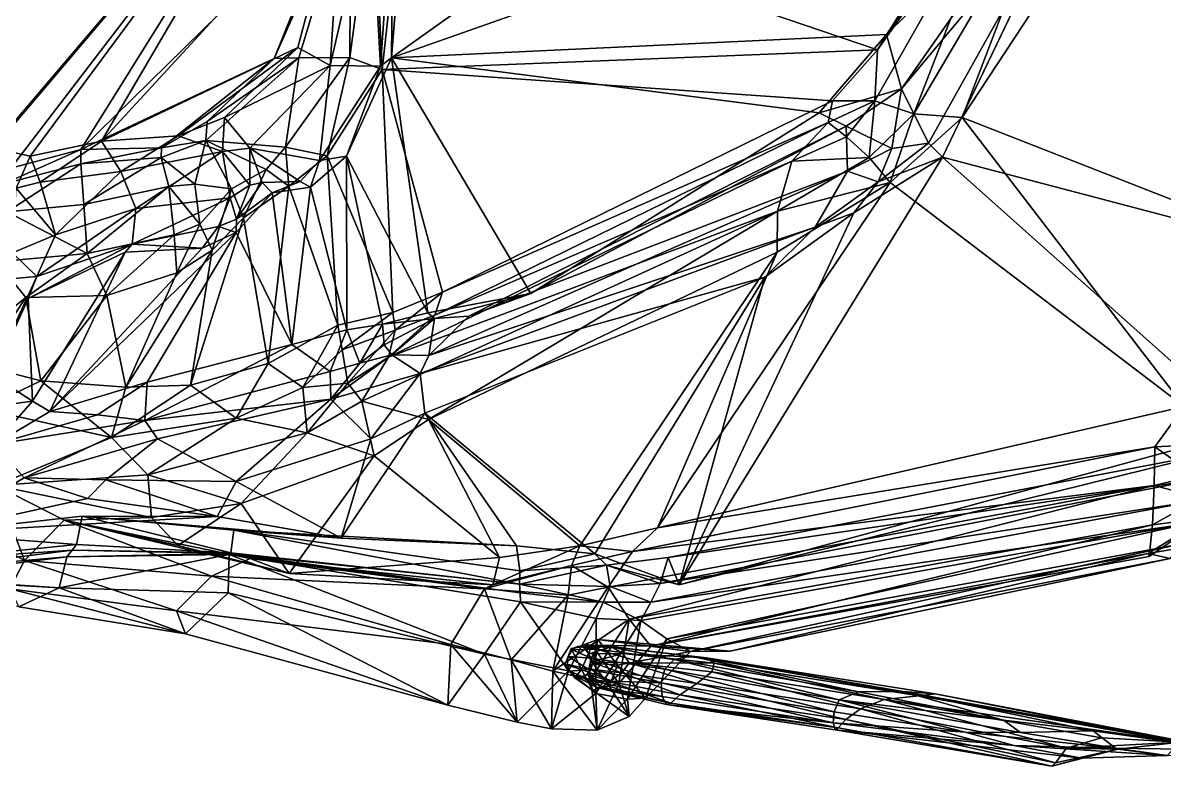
# Model space of a CAD drawing. Extents: x -76 to 76, y -20 to 79.
# Drawn here: x 6.33 to 36.99, y -11.93 to 8.02 of the extents above; entities that cross this region are included whole.
import ezdxf

# ---------------------------------------------------------------- set-up
doc = ezdxf.new("R2010")
doc.units = 0

msp = doc.modelspace()

# ---------------------------------------------------------------- linework, layer by layer
for points in [[(35.295, 20.646, 28.172), (33.33, 13.098, 28.193), (16.234, 7.076, 19.206)], [(35.295, 20.646, 28.172), (16.234, 7.076, 19.206), (16.631, 12.009, 17.769)], [(37.602, 19.936, 29.044), (52.988, 6.189, 26.577), (34.431, 11.476, 28.978)], [(38.761, 19.634, 30.018), (35.757, 11.846, 29.732), (52.216, 6.082, 27.751)], [(5.502, 4.663, 15.943), (14.598, 15.34, 15.055), (6.525, 4.439, 16.5)], [(14.516, 15.226, 15.678), (14.598, 15.34, 15.055), (5.502, 4.663, 15.943)], [(14.598, 15.34, 15.055), (8.444, 4.841, 17.86), (6.525, 4.439, 16.5)], [(14.598, 15.34, 15.055), (14.909, 11.868, 17.278), (8.444, 4.841, 17.86)], [(14.516, 15.226, 15.678), (5.233, 4.284, 16.491), (6.005, 4.115, 17.484)], [(5.233, 4.284, 16.491), (14.516, 15.226, 15.678), (5.502, 4.663, 15.943)], [(7.887, 4.613, 18.477), (14.516, 15.226, 15.678), (6.005, 4.115, 17.484)], [(14.516, 15.226, 15.678), (7.887, 4.613, 18.477), (14.848, 11.447, 17.718)], [(33.33, 13.098, 28.193), (29.531, 7.705, 26.909), (16.234, 7.076, 19.206)], [(29.291, 7.288, 27.838), (32.778, 12.931, 28.678), (16.524, 11.629, 18.231)], [(32.939, 12.452, 29.707), (32.778, 12.931, 28.678), (29.291, 7.288, 27.838)], [(33.33, 13.098, 28.193), (34.144, 12.246, 27.61), (29.531, 7.705, 26.909)], [(29.216, 5.924, 28.794), (30.267, 5.576, 29.623), (32.939, 12.452, 29.707)], [(29.216, 5.924, 28.794), (32.939, 12.452, 29.707), (29.291, 7.288, 27.838)], [(30.267, 5.576, 29.623), (34.079, 12.049, 30.251), (32.939, 12.452, 29.707)], [(16.276, 11.694, 17.012), (16.631, 12.009, 17.769), (16.234, 7.076, 19.206)], [(34.144, 12.246, 27.61), (29.935, 6.245, 25.956), (29.531, 7.705, 26.909)], [(29.935, 6.245, 25.956), (34.144, 12.246, 27.61), (34.612, 11.842, 27.938)], [(34.079, 12.049, 30.251), (30.267, 5.576, 29.623), (31.566, 5.479, 28.869)], [(35.757, 11.846, 29.732), (34.079, 12.049, 30.251), (31.566, 5.479, 28.869)], [(14.909, 11.868, 17.278), (13.721, 7.356, 18.868), (8.444, 4.841, 17.86)], [(13.744, 7.078, 19.975), (15.145, 11.7, 18.492), (13.084, 7.063, 19.277)], [(15.145, 11.7, 18.492), (14.848, 11.447, 17.718), (13.084, 7.063, 19.277)], [(14.585, 6.868, 18.357), (13.721, 7.356, 18.868), (14.909, 11.868, 17.278)], [(13.744, 7.078, 19.975), (15.112, 7.083, 20.402), (15.145, 11.7, 18.492)], [(15.682, 11.594, 16.874), (14.585, 6.868, 18.357), (14.909, 11.868, 17.278)], [(15.112, 7.083, 20.402), (15.739, 11.799, 18.629), (15.145, 11.7, 18.492)], [(15.739, 11.799, 18.629), (15.112, 7.083, 20.402), (15.982, 6.76, 19.783)], [(16.276, 11.694, 17.012), (15.94, 6.857, 18.771), (15.682, 11.594, 16.874)], [(16.524, 11.629, 18.231), (15.739, 11.799, 18.629), (15.982, 6.76, 19.783)], [(15.94, 6.857, 18.771), (16.276, 11.694, 17.012), (16.234, 7.076, 19.206)], [(30.659, 4.791, 27.041), (29.935, 6.245, 25.956), (34.612, 11.842, 27.938)], [(30.659, 4.791, 27.041), (34.612, 11.842, 27.938), (31.035, 4.407, 27.814)], [(34.612, 11.842, 27.938), (34.431, 11.476, 28.978), (31.035, 4.407, 27.814)], [(35.757, 11.846, 29.732), (31.566, 5.479, 28.869), (43.632, 0.754, 26.977)], [(52.216, 6.082, 27.751), (35.757, 11.846, 29.732), (43.632, 0.754, 26.977)], [(7.887, 4.613, 18.477), (13.084, 7.063, 19.277), (14.848, 11.447, 17.718)], [(15.94, 6.857, 18.771), (14.585, 6.868, 18.357), (15.682, 11.594, 16.874)], [(15.982, 6.76, 19.783), (29.291, 7.288, 27.838), (16.524, 11.629, 18.231)], [(34.431, 11.476, 28.978), (45.055, 0.722, 26.36), (31.035, 4.407, 27.814)], [(52.988, 6.189, 26.577), (45.055, 0.722, 26.36), (34.431, 11.476, 28.978)], [(29.531, 7.705, 26.909), (27.725, 5.603, 26.122), (16.234, 7.076, 19.206)], [(29.531, 7.705, 26.909), (29.935, 6.245, 25.956), (27.725, 5.603, 26.122)], [(13.084, 7.063, 19.277), (7.887, 4.613, 18.477), (10.057, 4.659, 19.463)], [(8.444, 4.841, 17.86), (13.721, 7.356, 18.868), (10.5, 4.981, 18.952)], [(11.282, 5.373, 19.76), (13.084, 7.063, 19.277), (10.057, 4.659, 19.463)], [(13.721, 7.356, 18.868), (11.752, 5.48, 19.142), (10.5, 4.981, 18.952)], [(11.248, 4.862, 20.478), (13.388, 4.679, 21.125), (13.744, 7.078, 19.975)], [(11.248, 4.862, 20.478), (13.744, 7.078, 19.975), (11.282, 5.373, 19.76)], [(13.744, 7.078, 19.975), (13.084, 7.063, 19.277), (11.282, 5.373, 19.76)], [(13.721, 7.356, 18.868), (14.585, 6.868, 18.357), (11.752, 5.48, 19.142)], [(15.112, 7.083, 20.402), (13.388, 4.679, 21.125), (14.507, 4.451, 20.631)], [(13.388, 4.679, 21.125), (15.112, 7.083, 20.402), (13.744, 7.078, 19.975)], [(15.982, 6.76, 19.783), (15.112, 7.083, 20.402), (14.507, 4.451, 20.631)], [(15.023, 4.442, 19.953), (16.234, 7.076, 19.206), (17.208, 0.23, 21.027)], [(15.94, 6.857, 18.771), (16.234, 7.076, 19.206), (15.023, 4.442, 19.953)], [(29.291, 7.288, 27.838), (15.982, 6.76, 19.783), (28.082, 5.927, 27.346)], [(27.725, 5.603, 26.122), (19.981, 0.754, 22.295), (16.234, 7.076, 19.206)], [(19.981, 0.754, 22.295), (17.208, 0.23, 21.027), (16.234, 7.076, 19.206)], [(29.216, 5.924, 28.794), (29.291, 7.288, 27.838), (28.082, 5.927, 27.346)], [(14.585, 6.868, 18.357), (12.434, 4.65, 18.656), (11.752, 5.48, 19.142)], [(14.299, 4.322, 19.353), (12.434, 4.65, 18.656), (14.585, 6.868, 18.357)], [(15.94, 6.857, 18.771), (14.299, 4.322, 19.353), (14.585, 6.868, 18.357)], [(14.299, 4.322, 19.353), (15.94, 6.857, 18.771), (15.023, 4.442, 19.953)], [(15.982, 6.76, 19.783), (14.507, 4.451, 20.631), (16.268, 0.243, 22.213)], [(15.982, 6.76, 19.783), (16.268, 0.243, 22.213), (17.607, 0.792, 22.889)], [(15.982, 6.76, 19.783), (17.607, 0.792, 22.889), (28.082, 5.927, 27.346)], [(29.935, 6.245, 25.956), (28.447, 5.246, 25.333), (27.725, 5.603, 26.122)], [(28.447, 5.246, 25.333), (29.935, 6.245, 25.956), (29.674, 4.648, 25.898)], [(29.935, 6.245, 25.956), (30.659, 4.791, 27.041), (29.674, 4.648, 25.898)], [(27.963, 5.341, 28.163), (28.082, 5.927, 27.346), (17.607, 0.792, 22.889)], [(27.963, 5.341, 28.163), (29.216, 5.924, 28.794), (28.082, 5.927, 27.346)], [(29.216, 5.924, 28.794), (27.963, 5.341, 28.163), (28.458, 4.959, 28.553)], [(28.458, 4.959, 28.553), (29.067, 4.401, 29.08), (29.216, 5.924, 28.794)], [(29.067, 4.401, 29.08), (30.267, 5.576, 29.623), (29.216, 5.924, 28.794)], [(27.725, 5.603, 26.122), (28.447, 5.246, 25.333), (19.981, 0.754, 22.295)], [(30.267, 5.576, 29.623), (29.067, 4.401, 29.08), (29.633, 3.735, 28.533)], [(31.566, 5.479, 28.869), (30.267, 5.576, 29.623), (29.633, 3.735, 28.533)], [(11.248, 4.862, 20.478), (11.282, 5.373, 19.76), (10.057, 4.659, 19.463)], [(11.699, 4.56, 18.522), (10.5, 4.981, 18.952), (11.752, 5.48, 19.142)], [(12.434, 4.65, 18.656), (11.699, 4.56, 18.522), (11.752, 5.48, 19.142)], [(27.963, 5.341, 28.163), (17.399, 0.175, 23.308), (26.993, 4.307, 28.411)], [(17.399, 0.175, 23.308), (27.963, 5.341, 28.163), (17.607, 0.792, 22.889)], [(28.447, 5.246, 25.333), (18.309, 0.141, 20.636), (19.981, 0.754, 22.295)], [(18.309, 0.141, 20.636), (28.447, 5.246, 25.333), (28.48, 4.032, 25.315)], [(27.963, 5.341, 28.163), (26.993, 4.307, 28.411), (28.458, 4.959, 28.553)], [(28.48, 4.032, 25.315), (28.447, 5.246, 25.333), (29.674, 4.648, 25.898)], [(31.566, 5.479, 28.869), (29.633, 3.735, 28.533), (37.529, -2.277, 26.516)], [(43.632, 0.754, 26.977), (31.566, 5.479, 28.869), (37.529, -2.277, 26.516)], [(8.964, 4.027, 17.431), (8.444, 4.841, 17.86), (10.5, 4.981, 18.952)], [(11.699, 4.56, 18.522), (8.964, 4.027, 17.431), (10.5, 4.981, 18.952)], [(28.458, 4.959, 28.553), (26.993, 4.307, 28.411), (29.067, 4.401, 29.08)], [(6.153, 3.581, 15.553), (5.502, 4.663, 15.943), (6.525, 4.439, 16.5)], [(5.818, 3.697, 18.095), (7.893, 4.228, 19.237), (7.887, 4.613, 18.477)], [(6.005, 4.115, 17.484), (5.818, 3.697, 18.095), (7.887, 4.613, 18.477)], [(6.798, 3.737, 16.006), (6.525, 4.439, 16.5), (8.444, 4.841, 17.86)], [(8.964, 4.027, 17.431), (6.798, 3.737, 16.006), (8.444, 4.841, 17.86)], [(7.887, 4.613, 18.477), (7.893, 4.228, 19.237), (10.057, 4.659, 19.463)], [(7.893, 4.228, 19.237), (10.048, 4.403, 20.265), (10.057, 4.659, 19.463)], [(10.949, 3.685, 20.831), (11.248, 4.862, 20.478), (10.048, 4.403, 20.265)], [(10.048, 4.403, 20.265), (11.248, 4.862, 20.478), (10.057, 4.659, 19.463)], [(11.248, 4.862, 20.478), (10.949, 3.685, 20.831), (11.94, 3.557, 20.977)], [(11.94, 3.557, 20.977), (12.866, 4.081, 21.104), (11.248, 4.862, 20.478)], [(12.866, 4.081, 21.104), (13.388, 4.679, 21.125), (11.248, 4.862, 20.478)], [(11.699, 4.56, 18.522), (12.434, 4.65, 18.656), (12.428, 3.661, 18.589)], [(12.434, 4.65, 18.656), (12.765, 3.729, 19.196), (12.428, 3.661, 18.589)], [(12.434, 4.65, 18.656), (14.299, 4.322, 19.353), (13.78, 3.754, 19.31)], [(12.765, 3.729, 19.196), (12.434, 4.65, 18.656), (13.78, 3.754, 19.31)], [(13.388, 4.679, 21.125), (12.866, 4.081, 21.104), (13.475, 3.629, 20.807)], [(14.507, 4.451, 20.631), (13.388, 4.679, 21.125), (13.475, 3.629, 20.807)], [(28.48, 4.032, 25.315), (29.674, 4.648, 25.898), (29.304, 3.75, 26.406)], [(30.659, 4.791, 27.041), (29.304, 3.75, 26.406), (29.674, 4.648, 25.898)], [(29.304, 3.75, 26.406), (30.659, 4.791, 27.041), (31.035, 4.407, 27.814)], [(6.798, 3.737, 16.006), (6.153, 3.581, 15.553), (6.525, 4.439, 16.5)], [(7.893, 4.228, 19.237), (7.967, 3.14, 20.099), (10.048, 4.403, 20.265)], [(7.967, 3.14, 20.099), (10.258, 3.627, 20.72), (10.048, 4.403, 20.265)], [(8.964, 4.027, 17.431), (11.699, 4.56, 18.522), (9.364, 3.034, 17.219)], [(11.699, 4.56, 18.522), (11.898, 3.322, 18.367), (9.364, 3.034, 17.219)], [(10.258, 3.627, 20.72), (10.949, 3.685, 20.831), (10.048, 4.403, 20.265)], [(11.898, 3.322, 18.367), (11.699, 4.56, 18.522), (12.428, 3.661, 18.589)], [(13.475, 3.629, 20.807), (14.797, -0.096, 21.5), (14.507, 4.451, 20.631)], [(13.78, 3.754, 19.31), (14.299, 4.322, 19.353), (14.059, 3.608, 19.98)], [(15.031, -0.225, 20.1), (14.059, 3.608, 19.98), (15.023, 4.442, 19.953)], [(14.299, 4.322, 19.353), (15.023, 4.442, 19.953), (14.059, 3.608, 19.98)], [(14.797, -0.096, 21.5), (16.268, 0.243, 22.213), (14.507, 4.451, 20.631)], [(15.989, -0.068, 20.42), (15.023, 4.442, 19.953), (17.208, 0.23, 21.027)], [(15.989, -0.068, 20.42), (15.031, -0.225, 20.1), (15.023, 4.442, 19.953)], [(17.399, 0.175, 23.308), (16.151, -0.954, 23.56), (26.993, 4.307, 28.411)], [(26.993, 4.307, 28.411), (16.151, -0.954, 23.56), (26.607, 2.961, 27.921)], [(28.656, 2.917, 26.953), (31.035, 4.407, 27.814), (23.961, -7.07, 24.795)], [(31.035, 4.407, 27.814), (39.244, -2.911, 25.368), (23.961, -7.07, 24.795)], [(26.993, 4.307, 28.411), (26.607, 2.961, 27.921), (29.067, 4.401, 29.08)], [(29.067, 4.401, 29.08), (26.607, 2.961, 27.921), (29.633, 3.735, 28.533)], [(28.656, 2.917, 26.953), (29.304, 3.75, 26.406), (31.035, 4.407, 27.814)], [(45.055, 0.722, 26.36), (39.244, -2.911, 25.368), (31.035, 4.407, 27.814)], [(5.818, 3.697, 18.095), (5.913, 2.946, 18.912), (7.893, 4.228, 19.237)], [(5.913, 2.946, 18.912), (7.967, 3.14, 20.099), (7.893, 4.228, 19.237)], [(6.798, 3.737, 16.006), (8.964, 4.027, 17.431), (7.207, 2.325, 15.887)], [(8.964, 4.027, 17.431), (9.364, 3.034, 17.219), (7.207, 2.325, 15.887)], [(12.866, 4.081, 21.104), (11.94, 3.557, 20.977), (12.255, 2.787, 20.93)], [(13.475, 3.629, 20.807), (12.866, 4.081, 21.104), (12.255, 2.787, 20.93)], [(17.234, -0.91, 20.016), (18.309, 0.141, 20.636), (28.48, 4.032, 25.315)], [(17.234, -0.91, 20.016), (28.48, 4.032, 25.315), (27.613, 2.534, 25.555)], [(27.613, 2.534, 25.555), (28.48, 4.032, 25.315), (29.304, 3.75, 26.406)], [(6.798, 3.737, 16.006), (7.207, 2.325, 15.887), (6.153, 3.581, 15.553)], [(11.087, 2.611, 21.133), (10.949, 3.685, 20.831), (10.258, 3.627, 20.72)], [(10.949, 3.685, 20.831), (11.087, 2.611, 21.133), (11.94, 3.557, 20.977)], [(12.765, 3.729, 19.196), (12.067, 2.749, 19.381), (12.428, 3.661, 18.589)], [(12.067, 2.749, 19.381), (12.765, 3.729, 19.196), (13.033, 3.457, 19.896)], [(12.765, 3.729, 19.196), (13.78, 3.754, 19.31), (13.033, 3.457, 19.896)], [(13.78, 3.754, 19.31), (14.059, 3.608, 19.98), (13.033, 3.457, 19.896)], [(29.633, 3.735, 28.533), (26.598, 1.862, 27.358), (23.38, -5.541, 25.556)], [(37.529, -2.277, 26.516), (29.633, 3.735, 28.533), (23.38, -5.541, 25.556)], [(26.607, 2.961, 27.921), (26.598, 1.862, 27.358), (29.633, 3.735, 28.533)], [(27.613, 2.534, 25.555), (29.304, 3.75, 26.406), (28.656, 2.917, 26.953)], [(7.207, 2.325, 15.887), (6.053, 1.846, 15.917), (6.153, 3.581, 15.553)], [(7.967, 3.14, 20.099), (8.059, 1.828, 19.7), (10.258, 3.627, 20.72)], [(8.059, 1.828, 19.7), (10.399, 2.327, 20.879), (10.258, 3.627, 20.72)], [(10.399, 2.327, 20.879), (11.087, 2.611, 21.133), (10.258, 3.627, 20.72)], [(11.94, 3.557, 20.977), (11.087, 2.611, 21.133), (11.42, 1.913, 20.632)], [(12.255, 2.787, 20.93), (11.94, 3.557, 20.977), (11.42, 1.913, 20.632)], [(11.898, 3.322, 18.367), (12.428, 3.661, 18.589), (12.067, 2.749, 19.381)], [(13.033, 3.457, 19.896), (13.559, -0.616, 19.663), (12.064, 2.385, 19.874)], [(12.064, 2.385, 19.874), (12.067, 2.749, 19.381), (13.033, 3.457, 19.896)], [(12.255, 2.787, 20.93), (12.923, -1.128, 20.865), (13.475, 3.629, 20.807)], [(12.923, -1.128, 20.865), (14.797, -0.096, 21.5), (13.475, 3.629, 20.807)], [(13.559, -0.616, 19.663), (13.033, 3.457, 19.896), (14.059, 3.608, 19.98)], [(15.031, -0.225, 20.1), (13.559, -0.616, 19.663), (14.059, 3.608, 19.98)], [(8.059, 1.828, 19.7), (7.967, 3.14, 20.099), (5.913, 2.946, 18.912)], [(9.364, 3.034, 17.219), (11.898, 3.322, 18.367), (9.273, 2.077, 17.973)], [(11.898, 3.322, 18.367), (11.592, 2.547, 19.186), (9.273, 2.077, 17.973)], [(11.592, 2.547, 19.186), (11.898, 3.322, 18.367), (12.067, 2.749, 19.381)], [(5.632, 1.606, 19.066), (8.059, 1.828, 19.7), (5.913, 2.946, 18.912)], [(7.207, 2.325, 15.887), (9.364, 3.034, 17.219), (6.706, 1.207, 16.505)], [(9.364, 3.034, 17.219), (9.273, 2.077, 17.973), (6.706, 1.207, 16.505)], [(12.923, -1.128, 20.865), (12.255, 2.787, 20.93), (10.834, -1.709, 20.099)], [(12.255, 2.787, 20.93), (11.42, 1.913, 20.632), (10.834, -1.709, 20.099)], [(16.151, -0.954, 23.56), (15.44, -2.135, 22.675), (26.607, 2.961, 27.921)], [(26.607, 2.961, 27.921), (15.44, -2.135, 22.675), (17.231, -2.634, 22.852)], [(26.598, 1.862, 27.358), (26.607, 2.961, 27.921), (17.231, -2.634, 22.852)], [(28.656, 2.917, 26.953), (23.961, -7.07, 24.795), (26.261, 1.191, 26.291)], [(26.261, 1.191, 26.291), (27.613, 2.534, 25.555), (28.656, 2.917, 26.953)], [(9.273, 2.077, 17.973), (11.592, 2.547, 19.186), (11.15, 1.971, 19.544)], [(11.087, 2.611, 21.133), (10.399, 2.327, 20.879), (10.467, 1.306, 20.368)], [(11.42, 1.913, 20.632), (11.087, 2.611, 21.133), (10.467, 1.306, 20.368)], [(11.15, 1.971, 19.544), (11.592, 2.547, 19.186), (12.064, 2.385, 19.874)], [(11.592, 2.547, 19.186), (12.067, 2.749, 19.381), (12.064, 2.385, 19.874)], [(17.009, -1.394, 20.583), (17.234, -0.91, 20.016), (27.613, 2.534, 25.555)], [(17.009, -1.394, 20.583), (27.613, 2.534, 25.555), (26.261, 1.191, 26.291)], [(7.207, 2.325, 15.887), (6.706, 1.207, 16.505), (6.053, 1.846, 15.917)], [(9.675, -1.63, 18.321), (7.054, -2.418, 18.115), (12.064, 2.385, 19.874)], [(7.054, -2.418, 18.115), (11.15, 1.971, 19.544), (12.064, 2.385, 19.874)], [(10.399, 2.327, 20.879), (8.059, 1.828, 19.7), (8.591, 0.697, 19.207)], [(10.467, 1.306, 20.368), (10.399, 2.327, 20.879), (8.591, 0.697, 19.207)], [(13.559, -0.616, 19.663), (9.675, -1.63, 18.321), (12.064, 2.385, 19.874)], [(6.706, 1.207, 16.505), (5.373, 1.091, 15.944), (6.053, 1.846, 15.917)], [(6.706, 1.207, 16.505), (9.273, 2.077, 17.973), (6.471, 0.62, 18.039)], [(9.273, 2.077, 17.973), (9.084, 1.861, 18.567), (6.471, 0.62, 18.039)], [(9.084, 1.861, 18.567), (6.588, -2.139, 18.201), (6.471, 0.62, 18.039)], [(7.054, -2.418, 18.115), (6.588, -2.139, 18.201), (9.084, 1.861, 18.567)], [(11.15, 1.971, 19.544), (7.054, -2.418, 18.115), (9.084, 1.861, 18.567)], [(9.084, 1.861, 18.567), (9.273, 2.077, 17.973), (11.15, 1.971, 19.544)], [(10.834, -1.709, 20.099), (11.42, 1.913, 20.632), (9.099, -1.764, 19.727)], [(11.42, 1.913, 20.632), (10.467, 1.306, 20.368), (9.099, -1.764, 19.727)], [(26.598, 1.862, 27.358), (17.231, -2.634, 22.852), (21.298, -6.017, 25.043)], [(23.38, -5.541, 25.556), (26.598, 1.862, 27.358), (21.298, -6.017, 25.043)], [(5.632, 1.606, 19.066), (3.98, -1.287, 19.084), (6.409, 0.644, 18.939)], [(8.059, 1.828, 19.7), (5.632, 1.606, 19.066), (6.409, 0.644, 18.939)], [(8.591, 0.697, 19.207), (8.059, 1.828, 19.7), (6.409, 0.644, 18.939)], [(9.099, -1.764, 19.727), (10.467, 1.306, 20.368), (8.591, 0.697, 19.207)], [(6.706, 1.207, 16.505), (5.401, -1.62, 17.02), (5.373, 1.091, 15.944)], [(5.401, -1.62, 17.02), (6.706, 1.207, 16.505), (6.471, 0.62, 18.039)], [(17.132, -2.463, 21.791), (17.009, -1.394, 20.583), (26.261, 1.191, 26.291)], [(26.261, 1.191, 26.291), (21.7, -6.238, 24.349), (17.132, -2.463, 21.791)], [(23.961, -7.07, 24.795), (21.7, -6.238, 24.349), (26.261, 1.191, 26.291)], [(3.98, -1.287, 19.084), (5.207, -1.171, 19.036), (6.409, 0.644, 18.939)], [(5.207, -1.171, 19.036), (6.818, -1.591, 19.125), (6.409, 0.644, 18.939)], [(5.538, -1.461, 18.166), (5.401, -1.62, 17.02), (6.471, 0.62, 18.039)], [(6.588, -2.139, 18.201), (5.538, -1.461, 18.166), (6.471, 0.62, 18.039)], [(6.818, -1.591, 19.125), (8.591, 0.697, 19.207), (6.409, 0.644, 18.939)], [(6.818, -1.591, 19.125), (9.099, -1.764, 19.727), (8.591, 0.697, 19.207)], [(16.268, 0.243, 22.213), (16.333, -0.229, 22.838), (17.607, 0.792, 22.889)], [(16.333, -0.229, 22.838), (17.399, 0.175, 23.308), (17.607, 0.792, 22.889)], [(17.388, 0.077, 20.268), (17.208, 0.23, 21.027), (19.981, 0.754, 22.295)], [(18.309, 0.141, 20.636), (17.388, 0.077, 20.268), (19.981, 0.754, 22.295)], [(14.797, -0.096, 21.5), (14.907, -0.76, 21.996), (16.268, 0.243, 22.213)], [(14.907, -0.76, 21.996), (16.333, -0.229, 22.838), (16.268, 0.243, 22.213)], [(17.208, 0.23, 21.027), (17.388, 0.077, 20.268), (15.989, -0.068, 20.42)], [(17.388, 0.077, 20.268), (16.04, -0.622, 19.635), (15.989, -0.068, 20.42)], [(16.04, -0.622, 19.635), (17.388, 0.077, 20.268), (16.243, -0.897, 19.597)], [(17.399, 0.175, 23.308), (16.333, -0.229, 22.838), (16.151, -0.954, 23.56)], [(16.243, -0.897, 19.597), (17.388, 0.077, 20.268), (17.234, -0.91, 20.016)], [(17.388, 0.077, 20.268), (18.309, 0.141, 20.636), (17.234, -0.91, 20.016)], [(12.923, -1.128, 20.865), (13.857, -1.771, 21.896), (14.797, -0.096, 21.5)], [(14.586, -1.34, 19.144), (13.559, -0.616, 19.663), (15.031, -0.225, 20.1)], [(13.857, -1.771, 21.896), (14.907, -0.76, 21.996), (14.797, -0.096, 21.5)], [(15.381, -1.114, 19.438), (14.586, -1.34, 19.144), (15.031, -0.225, 20.1)], [(15.058, -1.655, 22.624), (16.333, -0.229, 22.838), (14.907, -0.76, 21.996)], [(15.381, -1.114, 19.438), (15.031, -0.225, 20.1), (15.989, -0.068, 20.42)], [(16.333, -0.229, 22.838), (15.058, -1.655, 22.624), (16.151, -0.954, 23.56)], [(16.04, -0.622, 19.635), (15.381, -1.114, 19.438), (15.989, -0.068, 20.42)], [(14.586, -1.34, 19.144), (9.609, -2.659, 17.978), (13.559, -0.616, 19.663)], [(9.609, -2.659, 17.978), (9.675, -1.63, 18.321), (13.559, -0.616, 19.663)], [(13.857, -1.771, 21.896), (15.058, -1.655, 22.624), (14.907, -0.76, 21.996)], [(14.601, -2.082, 19.582), (16.243, -0.897, 19.597), (17.009, -1.394, 20.583)], [(15.381, -1.114, 19.438), (16.243, -0.897, 19.597), (14.601, -2.082, 19.582)], [(15.381, -1.114, 19.438), (16.04, -0.622, 19.635), (16.243, -0.897, 19.597)], [(16.243, -0.897, 19.597), (17.234, -0.91, 20.016), (17.009, -1.394, 20.583)], [(5.25, -2.345, 20.477), (6.818, -1.591, 19.125), (5.207, -1.171, 19.036)], [(10.834, -1.709, 20.099), (12.062, -2.596, 21.225), (12.923, -1.128, 20.865)], [(12.062, -2.596, 21.225), (13.857, -1.771, 21.896), (12.923, -1.128, 20.865)], [(14.586, -1.34, 19.144), (15.381, -1.114, 19.438), (14.601, -2.082, 19.582)], [(16.151, -0.954, 23.56), (15.058, -1.655, 22.624), (15.44, -2.135, 22.675)], [(6.588, -2.139, 18.201), (4.4, -2.436, 17.828), (5.538, -1.461, 18.166)], [(9.609, -2.659, 17.978), (14.586, -1.34, 19.144), (14.601, -2.082, 19.582)], [(14.601, -2.082, 19.582), (17.009, -1.394, 20.583), (15.683, -3.147, 21.104)], [(17.009, -1.394, 20.583), (17.132, -2.463, 21.791), (15.683, -3.147, 21.104)], [(5.25, -2.345, 20.477), (8.714, -3.114, 21.006), (6.818, -1.591, 19.125)], [(8.714, -3.114, 21.006), (9.099, -1.764, 19.727), (6.818, -1.591, 19.125)], [(7.054, -2.418, 18.115), (9.675, -1.63, 18.321), (8.341, -2.502, 18.042)], [(9.675, -1.63, 18.321), (9.609, -2.659, 17.978), (8.341, -2.502, 18.042)], [(8.714, -3.114, 21.006), (12.062, -2.596, 21.225), (10.834, -1.709, 20.099)], [(9.099, -1.764, 19.727), (8.714, -3.114, 21.006), (10.834, -1.709, 20.099)], [(12.062, -2.596, 21.225), (13.969, -2.988, 22.169), (13.857, -1.771, 21.896)], [(13.969, -2.988, 22.169), (15.058, -1.655, 22.624), (13.857, -1.771, 21.896)], [(15.058, -1.655, 22.624), (13.969, -2.988, 22.169), (15.44, -2.135, 22.675)], [(5.56, -3.305, 17.27), (4.4, -2.436, 17.828), (6.588, -2.139, 18.201)], [(7.054, -2.418, 18.115), (5.56, -3.305, 17.27), (6.588, -2.139, 18.201)], [(9.951, -3.145, 18.414), (9.609, -2.659, 17.978), (14.601, -2.082, 19.582)], [(9.951, -3.145, 18.414), (14.601, -2.082, 19.582), (12.064, -4.29, 20.151)], [(14.601, -2.082, 19.582), (15.683, -3.147, 21.104), (12.064, -4.29, 20.151)], [(15.44, -2.135, 22.675), (13.969, -2.988, 22.169), (15.772, -3.603, 22.323)], [(17.231, -2.634, 22.852), (15.44, -2.135, 22.675), (15.772, -3.603, 22.323)], [(5.25, -2.345, 20.477), (5.609, -4.402, 20.881), (8.714, -3.114, 21.006)], [(5.56, -3.305, 17.27), (7.054, -2.418, 18.115), (8.341, -2.502, 18.042)], [(36.739, -3.363, 26.444), (37.529, -2.277, 26.516), (23.38, -5.541, 25.556)], [(37.529, -2.277, 26.516), (36.739, -3.363, 26.444), (37.879, -3.307, 26.865)], [(9.609, -2.659, 17.978), (5.56, -3.305, 17.27), (8.341, -2.502, 18.042)], [(6.368, -4.194, 17.375), (5.56, -3.305, 17.27), (9.609, -2.659, 17.978)], [(9.951, -3.145, 18.414), (6.368, -4.194, 17.375), (9.609, -2.659, 17.978)], [(8.714, -3.114, 21.006), (9.693, -4.113, 21.49), (12.062, -2.596, 21.225)], [(9.693, -4.113, 21.49), (13.969, -2.988, 22.169), (12.062, -2.596, 21.225)], [(15.683, -3.147, 21.104), (17.132, -2.463, 21.791), (14.883, -5.815, 21.834)], [(17.132, -2.463, 21.791), (19.596, -6.023, 23.785), (14.883, -5.815, 21.834)], [(17.231, -2.634, 22.852), (15.772, -3.603, 22.323), (19.14, -6.334, 24.162)], [(21.7, -6.238, 24.349), (19.596, -6.023, 23.785), (17.132, -2.463, 21.791)], [(21.298, -6.017, 25.043), (17.231, -2.634, 22.852), (19.14, -6.334, 24.162)], [(13.969, -2.988, 22.169), (9.693, -4.113, 21.49), (12.201, -4.886, 21.23)], [(15.772, -3.603, 22.323), (13.969, -2.988, 22.169), (12.201, -4.886, 21.23)], [(39.244, -2.911, 25.368), (38.265, -3.532, 24.768), (23.961, -7.07, 24.795)], [(6.368, -4.194, 17.375), (3.827, -5.682, 16.527), (5.56, -3.305, 17.27)], [(5.609, -4.402, 20.881), (9.693, -4.113, 21.49), (8.714, -3.114, 21.006)], [(6.368, -4.194, 17.375), (9.951, -3.145, 18.414), (8.565, -4.246, 19.019)], [(9.951, -3.145, 18.414), (12.064, -4.29, 20.151), (8.565, -4.246, 19.019)], [(15.683, -3.147, 21.104), (14.883, -5.815, 21.834), (12.064, -4.29, 20.151)], [(36.739, -3.363, 26.444), (22.71, -6.177, 25.787), (36.723, -4.4, 26.692)], [(22.71, -6.177, 25.787), (36.739, -3.363, 26.444), (23.38, -5.541, 25.556)], [(36.739, -3.363, 26.444), (36.723, -4.4, 26.692), (37.846, -4.134, 26.834)], [(37.879, -3.307, 26.865), (36.739, -3.363, 26.444), (37.846, -4.134, 26.834)], [(15.772, -3.603, 22.323), (12.201, -4.886, 21.23), (13.482, -6.767, 21.74)], [(19.14, -6.334, 24.162), (15.772, -3.603, 22.323), (13.482, -6.767, 21.74)], [(23.664, -6.334, 24.112), (38.265, -3.532, 24.768), (37.851, -4.249, 24.334)], [(38.265, -3.532, 24.768), (23.664, -6.334, 24.112), (23.961, -7.07, 24.795)], [(3.827, -5.682, 16.527), (6.368, -4.194, 17.375), (8.07, -4.752, 18.93)], [(9.693, -4.113, 21.49), (5.609, -4.402, 20.881), (9.79, -5.256, 20.819)], [(6.368, -4.194, 17.375), (8.565, -4.246, 19.019), (8.07, -4.752, 18.93)], [(11.554, -5.236, 20.439), (8.07, -4.752, 18.93), (8.565, -4.246, 19.019)], [(12.064, -4.29, 20.151), (11.554, -5.236, 20.439), (8.565, -4.246, 19.019)], [(12.201, -4.886, 21.23), (9.693, -4.113, 21.49), (9.79, -5.256, 20.819)], [(14.883, -5.815, 21.834), (11.554, -5.236, 20.439), (12.064, -4.29, 20.151)], [(23.455, -7.035, 23.759), (23.664, -6.334, 24.112), (37.851, -4.249, 24.334)], [(23.455, -7.035, 23.759), (37.851, -4.249, 24.334), (37.764, -4.835, 24.483)], [(37.846, -4.134, 26.834), (36.723, -4.4, 26.692), (37.978, -4.733, 27.078)], [(5.609, -4.402, 20.881), (3.43, -4.746, 20.463), (6.372, -6.412, 20.007)], [(5.609, -4.402, 20.881), (7.441, -5.335, 19.585), (9.79, -5.256, 20.819)], [(7.441, -5.335, 19.585), (5.609, -4.402, 20.881), (6.372, -6.412, 20.007)], [(22.71, -6.177, 25.787), (22.056, -7.127, 26.665), (36.723, -4.4, 26.692)], [(22.056, -7.127, 26.665), (22.622, -7.985, 27.061), (36.723, -4.4, 26.692)], [(22.622, -7.985, 27.061), (36.679, -5.457, 27.087), (36.723, -4.4, 26.692)], [(36.723, -4.4, 26.692), (36.679, -5.457, 27.087), (37.978, -4.733, 27.078)], [(6.372, -6.412, 20.007), (3.43, -4.746, 20.463), (5.986, -7.177, 20.132)], [(3.827, -5.682, 16.527), (8.07, -4.752, 18.93), (11.554, -5.236, 20.439)], [(12.201, -4.886, 21.23), (9.79, -5.256, 20.819), (10.491, -6.015, 20.564)], [(13.482, -6.767, 21.74), (12.201, -4.886, 21.23), (10.491, -6.015, 20.564)], [(23.204, -7.529, 23.914), (23.455, -7.035, 23.759), (37.764, -4.835, 24.483)], [(23.204, -7.529, 23.914), (37.764, -4.835, 24.483), (37.66, -5.419, 24.833)], [(37.978, -4.733, 27.078), (36.679, -5.457, 27.087), (38.088, -5.275, 27.173)], [(3.827, -5.682, 16.527), (7.926, -5.228, 17.808), (7.771, -5.982, 17.493)], [(7.926, -5.228, 17.808), (3.827, -5.682, 16.527), (11.554, -5.236, 20.439)], [(7.441, -5.335, 19.585), (6.372, -6.412, 20.007), (11.399, -6.838, 22.142)], [(7.441, -5.335, 19.585), (10.491, -6.015, 20.564), (9.79, -5.256, 20.819)], [(7.441, -5.335, 19.585), (12.437, -6.359, 21.475), (13.482, -6.767, 21.74)], [(12.437, -6.359, 21.475), (7.441, -5.335, 19.585), (11.399, -6.838, 22.142)], [(10.491, -6.015, 20.564), (7.441, -5.335, 19.585), (13.482, -6.767, 21.74)], [(7.771, -5.982, 17.493), (7.926, -5.228, 17.808), (11.916, -6.211, 19.307)], [(7.926, -5.228, 17.808), (12.004, -5.597, 19.604), (11.916, -6.211, 19.307)], [(12.004, -5.597, 19.604), (7.926, -5.228, 17.808), (14.883, -5.815, 21.834)], [(7.926, -5.228, 17.808), (11.554, -5.236, 20.439), (14.883, -5.815, 21.834)], [(22.622, -7.985, 27.061), (23.204, -8.709, 26.987), (36.679, -5.457, 27.087)], [(22.937, -8.025, 24.174), (23.204, -7.529, 23.914), (37.66, -5.419, 24.833)], [(22.937, -8.025, 24.174), (37.66, -5.419, 24.833), (23.628, -8.52, 24.463)], [(23.204, -8.709, 26.987), (36.585, -6.305, 27.128), (36.679, -5.457, 27.087)], [(37.66, -5.419, 24.833), (37.422, -5.972, 25.061), (23.628, -8.52, 24.463)], [(38.088, -5.275, 27.173), (36.585, -6.305, 27.128), (36.565, -6.228, 26.298)], [(38.448, -5.901, 26.552), (38.088, -5.275, 27.173), (36.565, -6.228, 26.298)], [(36.679, -5.457, 27.087), (36.585, -6.305, 27.128), (38.088, -5.275, 27.173)], [(3.602, -6.416, 16.649), (3.827, -5.682, 16.527), (7.771, -5.982, 17.493)], [(11.916, -6.211, 19.307), (12.004, -5.597, 19.604), (19.675, -7.046, 23.129)], [(12.004, -5.597, 19.604), (19.683, -6.692, 23.225), (19.675, -7.046, 23.129)], [(19.683, -6.692, 23.225), (12.004, -5.597, 19.604), (19.596, -6.023, 23.785)], [(12.004, -5.597, 19.604), (14.883, -5.815, 21.834), (19.596, -6.023, 23.785)], [(22.71, -6.177, 25.787), (23.38, -5.541, 25.556), (21.298, -6.017, 25.043)], [(3.602, -6.416, 16.649), (7.771, -5.982, 17.493), (7.66, -6.141, 17.714)], [(7.66, -6.141, 17.714), (7.771, -5.982, 17.493), (11.916, -6.211, 19.307)], [(18.958, -7.069, 24.172), (21.068, -6.549, 25.496), (21.298, -6.017, 25.043)], [(19.14, -6.334, 24.162), (18.958, -7.069, 24.172), (21.298, -6.017, 25.043)], [(19.683, -6.692, 23.225), (19.596, -6.023, 23.785), (21.7, -6.238, 24.349)], [(21.068, -6.549, 25.496), (22.71, -6.177, 25.787), (21.298, -6.017, 25.043)], [(23.628, -8.52, 24.463), (37.422, -5.972, 25.061), (24.27, -8.854, 24.819)], [(37.422, -5.972, 25.061), (37.154, -6.362, 25.373), (24.27, -8.854, 24.819)], [(38.448, -5.901, 26.552), (36.565, -6.228, 26.298), (37.154, -6.362, 25.373)], [(3.103, -6.861, 17.007), (7.516, -6.317, 17.983), (7.305, -7.146, 18.225)], [(3.103, -6.861, 17.007), (3.39, -6.673, 16.815), (7.516, -6.317, 17.983)], [(3.39, -6.673, 16.815), (3.602, -6.416, 16.649), (7.66, -6.141, 17.714)], [(3.39, -6.673, 16.815), (7.66, -6.141, 17.714), (7.516, -6.317, 17.983)], [(6.372, -6.412, 20.007), (5.986, -7.177, 20.132), (10.457, -7.768, 22.238)], [(11.399, -6.838, 22.142), (6.372, -6.412, 20.007), (10.457, -7.768, 22.238)], [(7.516, -6.317, 17.983), (11.877, -6.251, 19.758), (7.305, -7.146, 18.225)], [(11.877, -6.251, 19.758), (11.851, -7.28, 19.944), (7.305, -7.146, 18.225)], [(7.516, -6.317, 17.983), (7.66, -6.141, 17.714), (11.903, -6.224, 19.52)], [(11.877, -6.251, 19.758), (7.516, -6.317, 17.983), (11.903, -6.224, 19.52)], [(11.903, -6.224, 19.52), (7.66, -6.141, 17.714), (11.916, -6.211, 19.307)], [(12.437, -6.359, 21.475), (11.399, -6.838, 22.142), (18.733, -7.175, 24.67)], [(11.851, -7.28, 19.944), (11.877, -6.251, 19.758), (18.736, -8.924, 23.146)], [(11.877, -6.251, 19.758), (11.903, -6.224, 19.52), (19.691, -7.285, 23.299)], [(11.877, -6.251, 19.758), (19.702, -7.521, 23.491), (18.736, -8.924, 23.146)], [(19.702, -7.521, 23.491), (11.877, -6.251, 19.758), (19.691, -7.285, 23.299)], [(11.903, -6.224, 19.52), (11.916, -6.211, 19.307), (19.675, -7.046, 23.129)], [(19.691, -7.285, 23.299), (11.903, -6.224, 19.52), (19.675, -7.046, 23.129)], [(12.437, -6.359, 21.475), (18.958, -7.069, 24.172), (13.482, -6.767, 21.74)], [(18.958, -7.069, 24.172), (12.437, -6.359, 21.475), (18.733, -7.175, 24.67)], [(18.958, -7.069, 24.172), (19.14, -6.334, 24.162), (13.482, -6.767, 21.74)], [(22.01, -6.538, 23.601), (19.683, -6.692, 23.225), (21.7, -6.238, 24.349)], [(22.056, -7.127, 26.665), (22.71, -6.177, 25.787), (21.068, -6.549, 25.496)], [(22.01, -6.538, 23.601), (21.7, -6.238, 24.349), (23.961, -7.07, 24.795)], [(22.01, -6.538, 23.601), (23.664, -6.334, 24.112), (23.455, -7.035, 23.759)], [(23.664, -6.334, 24.112), (22.01, -6.538, 23.601), (23.961, -7.07, 24.795)], [(36.585, -6.305, 27.128), (23.204, -8.709, 26.987), (36.565, -6.228, 26.298)], [(23.204, -8.709, 26.987), (25.337, -8.847, 26.255), (36.565, -6.228, 26.298)], [(25.337, -8.847, 26.255), (24.27, -8.854, 24.819), (37.154, -6.362, 25.373)], [(36.565, -6.228, 26.298), (25.337, -8.847, 26.255), (37.154, -6.362, 25.373)], [(18.958, -7.069, 24.172), (18.733, -7.175, 24.67), (21.068, -6.549, 25.496)], [(18.733, -7.175, 24.67), (20.977, -7.343, 25.965), (21.068, -6.549, 25.496)], [(19.675, -7.046, 23.129), (19.683, -6.692, 23.225), (22.01, -6.538, 23.601)], [(22.106, -7.113, 23.377), (19.675, -7.046, 23.129), (22.01, -6.538, 23.601)], [(20.977, -7.343, 25.965), (22.056, -7.127, 26.665), (21.068, -6.549, 25.496)], [(22.106, -7.113, 23.377), (22.01, -6.538, 23.601), (23.455, -7.035, 23.759)], [(2.704, -6.877, 17.312), (3.103, -6.861, 17.007), (7.305, -7.146, 18.225)], [(2.704, -6.877, 17.312), (7.305, -7.146, 18.225), (6.225, -7.657, 19.338)], [(11.399, -6.838, 22.142), (10.457, -7.768, 22.238), (17.83, -8.668, 24.824)], [(18.733, -7.175, 24.67), (11.399, -6.838, 22.142), (17.83, -8.668, 24.824)], [(19.691, -7.285, 23.299), (19.675, -7.046, 23.129), (21.925, -7.536, 23.618)], [(19.675, -7.046, 23.129), (22.106, -7.113, 23.377), (21.925, -7.536, 23.618)], [(22.106, -7.113, 23.377), (23.455, -7.035, 23.759), (23.204, -7.529, 23.914)], [(10.457, -7.768, 22.238), (5.986, -7.177, 20.132), (10.703, -8.386, 21.175)], [(5.986, -7.177, 20.132), (6.225, -7.657, 19.338), (10.703, -8.386, 21.175)], [(10.703, -8.386, 21.175), (6.225, -7.657, 19.338), (7.305, -7.146, 18.225)], [(11.851, -7.28, 19.944), (10.703, -8.386, 21.175), (7.305, -7.146, 18.225)], [(17.745, -10.299, 24.168), (10.703, -8.386, 21.175), (11.851, -7.28, 19.944)], [(18.736, -8.924, 23.146), (17.745, -10.299, 24.168), (11.851, -7.28, 19.944)], [(18.733, -7.175, 24.67), (17.83, -8.668, 24.824), (19.446, -9.08, 25.875)], [(20.977, -7.343, 25.965), (18.733, -7.175, 24.67), (19.446, -9.08, 25.875)], [(20.977, -7.343, 25.965), (19.446, -9.08, 25.875), (20.569, -9.38, 26.849)], [(19.702, -7.521, 23.491), (19.691, -7.285, 23.299), (21.925, -7.536, 23.618)], [(22.056, -7.127, 26.665), (20.977, -7.343, 25.965), (20.569, -9.38, 26.849)], [(22.056, -7.127, 26.665), (20.569, -9.38, 26.849), (22.622, -7.985, 27.061)], [(21.925, -7.536, 23.618), (22.106, -7.113, 23.377), (23.204, -7.529, 23.914)], [(18.736, -8.924, 23.146), (19.702, -7.521, 23.491), (20.992, -9.379, 23.962)], [(19.702, -7.521, 23.491), (21.733, -7.971, 23.929), (20.992, -9.379, 23.962)], [(21.733, -7.971, 23.929), (19.702, -7.521, 23.491), (21.925, -7.536, 23.618)], [(21.733, -7.971, 23.929), (21.925, -7.536, 23.618), (22.937, -8.025, 24.174)], [(21.925, -7.536, 23.618), (23.204, -7.529, 23.914), (22.937, -8.025, 24.174)], [(17.83, -8.668, 24.824), (10.457, -7.768, 22.238), (17.745, -10.299, 24.168)], [(10.457, -7.768, 22.238), (10.703, -8.386, 21.175), (17.745, -10.299, 24.168)], [(21.723, -9.983, 24.345), (20.992, -9.379, 23.962), (21.733, -7.971, 23.929)], [(22.937, -8.025, 24.174), (21.723, -9.983, 24.345), (21.733, -7.971, 23.929)], [(20.569, -9.38, 26.849), (21.578, -9.606, 27.087), (22.622, -7.985, 27.061)], [(21.578, -9.606, 27.087), (22.338, -9.712, 26.897), (22.622, -7.985, 27.061)], [(21.723, -9.983, 24.345), (22.937, -8.025, 24.174), (22.575, -10.132, 24.715)], [(22.338, -9.712, 26.897), (23.204, -8.709, 26.987), (22.622, -7.985, 27.061)], [(22.937, -8.025, 24.174), (23.628, -8.52, 24.463), (22.575, -10.132, 24.715)], [(21.775, -8.532, 25.507), (21.626, -8.684, 26.201), (21.418, -8.672, 25.505)], [(21.775, -8.532, 25.507), (21.418, -8.672, 25.505), (21.645, -9.167, 24.958)], [(23.204, -8.709, 26.987), (21.626, -8.684, 26.201), (21.775, -8.532, 25.507)], [(22.302, -9.225, 24.848), (21.775, -8.532, 25.507), (21.645, -9.167, 24.958)], [(24.27, -8.854, 24.819), (25.337, -8.847, 26.255), (21.775, -8.532, 25.507)], [(25.337, -8.847, 26.255), (23.204, -8.709, 26.987), (21.775, -8.532, 25.507)], [(22.302, -9.225, 24.848), (24.27, -8.854, 24.819), (21.775, -8.532, 25.507)], [(22.575, -10.132, 24.715), (23.628, -8.52, 24.463), (23.057, -10.113, 25.096)], [(23.628, -8.52, 24.463), (24.27, -8.854, 24.819), (23.057, -10.113, 25.096)], [(17.83, -8.668, 24.824), (17.745, -10.299, 24.168), (19.611, -10.757, 25.027)], [(19.446, -9.08, 25.875), (17.83, -8.668, 24.824), (19.611, -10.757, 25.027)], [(21.341, -9.343, 26.23), (20.896, -9.209, 25.833), (21.065, -8.775, 25.818)], [(20.98, -8.992, 25.826), (21.6, -9.033, 26.199), (21.088, -8.816, 25.781)], [(21.626, -8.684, 26.201), (21.065, -8.775, 25.818), (21.418, -8.672, 25.505)], [(21.626, -8.684, 26.201), (21.341, -9.343, 26.23), (21.065, -8.775, 25.818)], [(21.242, -8.723, 25.662), (21.088, -8.816, 25.781), (21.742, -8.793, 26.123)], [(21.6, -9.033, 26.199), (21.742, -8.793, 26.123), (21.088, -8.816, 25.781)], [(21.915, -8.695, 25.883), (21.242, -8.723, 25.662), (21.742, -8.793, 26.123)], [(21.242, -8.723, 25.662), (21.915, -8.695, 25.883), (21.404, -8.747, 25.476)], [(22.338, -9.712, 26.897), (21.341, -9.343, 26.23), (21.626, -8.684, 26.201)], [(21.915, -8.695, 25.883), (22.145, -8.733, 25.579), (21.404, -8.747, 25.476)], [(21.532, -8.919, 25.231), (21.404, -8.747, 25.476), (22.145, -8.733, 25.579)], [(22.45, -8.906, 25.308), (21.532, -8.919, 25.231), (22.145, -8.733, 25.579)], [(21.6, -9.033, 26.199), (23.574, -9.333, 27.037), (21.742, -8.793, 26.123)], [(23.204, -8.709, 26.987), (22.338, -9.712, 26.897), (21.626, -8.684, 26.201)], [(21.915, -8.695, 25.883), (21.742, -8.793, 26.123), (23.828, -9.069, 26.982)], [(23.574, -9.333, 27.037), (23.828, -9.069, 26.982), (21.742, -8.793, 26.123)], [(21.915, -8.695, 25.883), (24.268, -8.981, 26.767), (22.145, -8.733, 25.579)], [(24.268, -8.981, 26.767), (21.915, -8.695, 25.883), (23.828, -9.069, 26.982)], [(22.45, -8.906, 25.308), (22.145, -8.733, 25.579), (24.694, -9.025, 26.453)], [(24.268, -8.981, 26.767), (24.694, -9.025, 26.453), (22.145, -8.733, 25.579)], [(23.057, -10.113, 25.096), (24.27, -8.854, 24.819), (22.302, -9.225, 24.848)], [(19.611, -10.757, 25.027), (17.745, -10.299, 24.168), (18.736, -8.924, 23.146)], [(20.992, -9.379, 23.962), (19.611, -10.757, 25.027), (18.736, -8.924, 23.146)], [(19.446, -9.08, 25.875), (19.611, -10.757, 25.027), (20.53, -10.928, 25.654)], [(20.569, -9.38, 26.849), (19.446, -9.08, 25.875), (20.53, -10.928, 25.654)], [(20.98, -8.992, 25.826), (20.95, -9.199, 25.784), (21.537, -9.339, 26.131)], [(21.6, -9.033, 26.199), (20.98, -8.992, 25.826), (21.537, -9.339, 26.131)], [(21.531, -9.491, 25.035), (22.08, -9.79, 24.983), (21.645, -9.167, 24.958)], [(21.532, -8.919, 25.231), (22.45, -8.906, 25.308), (21.602, -9.145, 25.036)], [(21.6, -9.033, 26.199), (21.537, -9.339, 26.131), (23.476, -9.695, 26.944)], [(22.419, -9.426, 25.035), (21.588, -9.329, 24.996), (21.602, -9.145, 25.036)], [(23.574, -9.333, 27.037), (21.6, -9.033, 26.199), (23.476, -9.695, 26.944)], [(22.45, -8.906, 25.308), (22.615, -9.157, 25.113), (21.602, -9.145, 25.036)], [(22.615, -9.157, 25.113), (22.419, -9.426, 25.035), (21.602, -9.145, 25.036)], [(22.08, -9.79, 24.983), (22.302, -9.225, 24.848), (21.645, -9.167, 24.958)], [(22.419, -9.426, 25.035), (22.615, -9.157, 25.113), (24.44, -9.712, 25.704)], [(22.45, -8.906, 25.308), (24.902, -9.172, 26.108), (22.615, -9.157, 25.113)], [(24.902, -9.172, 26.108), (22.45, -8.906, 25.308), (24.694, -9.025, 26.453)], [(24.902, -9.172, 26.108), (24.838, -9.402, 25.826), (22.615, -9.157, 25.113)], [(22.615, -9.157, 25.113), (24.838, -9.402, 25.826), (24.44, -9.712, 25.704)], [(23.574, -9.333, 27.037), (28.259, -10.156, 28.803), (23.828, -9.069, 26.982)], [(24.268, -8.981, 26.767), (23.828, -9.069, 26.982), (28.784, -9.942, 28.878)], [(28.259, -10.156, 28.803), (28.784, -9.942, 28.878), (23.828, -9.069, 26.982)], [(29.971, -9.927, 28.976), (24.268, -8.981, 26.767), (28.784, -9.942, 28.878)], [(24.268, -8.981, 26.767), (29.971, -9.927, 28.976), (24.694, -9.025, 26.453)], [(30.405, -10.044, 28.356), (24.902, -9.172, 26.108), (24.694, -9.025, 26.453)], [(29.971, -9.927, 28.976), (30.84, -9.992, 28.876), (24.694, -9.025, 26.453)], [(30.84, -9.992, 28.876), (30.405, -10.044, 28.356), (24.694, -9.025, 26.453)], [(29.472, -10.145, 27.811), (24.838, -9.402, 25.826), (24.902, -9.172, 26.108)], [(30.405, -10.044, 28.356), (29.472, -10.145, 27.811), (24.902, -9.172, 26.108)], [(19.611, -10.757, 25.027), (20.992, -9.379, 23.962), (20.53, -10.928, 25.654)], [(20.992, -9.379, 23.962), (21.723, -9.983, 24.345), (20.53, -10.928, 25.654)], [(20.569, -9.38, 26.849), (20.53, -10.928, 25.654), (21.764, -10.965, 25.993)], [(21.578, -9.606, 27.087), (20.569, -9.38, 26.849), (21.764, -10.965, 25.993)], [(20.896, -9.209, 25.833), (21.341, -9.343, 26.23), (21.164, -9.561, 25.454)], [(21.537, -9.339, 26.131), (20.95, -9.199, 25.784), (21.03, -9.385, 25.643)], [(21.606, -9.634, 25.937), (21.537, -9.339, 26.131), (21.03, -9.385, 25.643)], [(21.606, -9.634, 25.937), (21.03, -9.385, 25.643), (21.177, -9.508, 25.449)], [(21.341, -9.343, 26.23), (21.635, -9.897, 25.71), (21.164, -9.561, 25.454)], [(21.164, -9.561, 25.454), (21.635, -9.897, 25.71), (21.531, -9.491, 25.035)], [(21.341, -9.343, 26.23), (22.338, -9.712, 26.897), (21.635, -9.897, 25.71)], [(21.89, -9.813, 25.348), (21.348, -9.526, 25.244), (21.498, -9.459, 25.077)], [(22.096, -9.662, 25.103), (21.498, -9.459, 25.077), (21.588, -9.329, 24.996)], [(22.096, -9.662, 25.103), (21.89, -9.813, 25.348), (21.498, -9.459, 25.077)], [(21.635, -9.897, 25.71), (22.08, -9.79, 24.983), (21.531, -9.491, 25.035)], [(21.537, -9.339, 26.131), (21.606, -9.634, 25.937), (23.476, -9.695, 26.944)], [(22.419, -9.426, 25.035), (22.096, -9.662, 25.103), (21.588, -9.329, 24.996)], [(22.08, -9.79, 24.983), (23.057, -10.113, 25.096), (22.302, -9.225, 24.848)], [(22.096, -9.662, 25.103), (22.419, -9.426, 25.035), (23.981, -10.016, 25.769)], [(22.419, -9.426, 25.035), (24.44, -9.712, 25.704), (23.981, -10.016, 25.769)], [(23.574, -9.333, 27.037), (23.476, -9.695, 26.944), (28.122, -10.472, 28.698)], [(28.259, -10.156, 28.803), (23.574, -9.333, 27.037), (28.122, -10.472, 28.698)], [(28.836, -10.394, 27.635), (24.44, -9.712, 25.704), (24.838, -9.402, 25.826)], [(29.472, -10.145, 27.811), (28.836, -10.394, 27.635), (24.838, -9.402, 25.826)], [(21.744, -9.823, 25.661), (21.177, -9.508, 25.449), (21.348, -9.526, 25.244)], [(21.744, -9.823, 25.661), (21.606, -9.634, 25.937), (21.177, -9.508, 25.449)], [(21.89, -9.813, 25.348), (21.744, -9.823, 25.661), (21.348, -9.526, 25.244)], [(22.338, -9.712, 26.897), (21.578, -9.606, 27.087), (21.764, -10.965, 25.993)], [(21.606, -9.634, 25.937), (21.744, -9.823, 25.661), (23.51, -10.061, 26.712)], [(21.606, -9.634, 25.937), (23.51, -10.061, 26.712), (23.476, -9.695, 26.944)], [(22.338, -9.712, 26.897), (22.616, -10.597, 26.111), (21.635, -9.897, 25.71)], [(21.635, -9.897, 25.71), (22.616, -10.597, 26.111), (22.08, -9.79, 24.983)], [(22.616, -10.597, 26.111), (22.338, -9.712, 26.897), (21.764, -10.965, 25.993)], [(21.89, -9.813, 25.348), (22.096, -9.662, 25.103), (23.74, -10.246, 26.036)], [(22.616, -10.597, 26.111), (23.057, -10.113, 25.096), (22.08, -9.79, 24.983)], [(22.096, -9.662, 25.103), (23.981, -10.016, 25.769), (23.74, -10.246, 26.036)], [(28.103, -10.767, 28.501), (28.122, -10.472, 28.698), (23.476, -9.695, 26.944)], [(23.51, -10.061, 26.712), (28.103, -10.767, 28.501), (23.476, -9.695, 26.944)], [(28.441, -10.683, 27.719), (23.981, -10.016, 25.769), (24.44, -9.712, 25.704)], [(28.836, -10.394, 27.635), (28.441, -10.683, 27.719), (24.44, -9.712, 25.704)], [(21.764, -10.965, 25.993), (20.53, -10.928, 25.654), (21.723, -9.983, 24.345)], [(22.575, -10.132, 24.715), (21.764, -10.965, 25.993), (21.723, -9.983, 24.345)], [(21.89, -9.813, 25.348), (23.74, -10.246, 26.036), (21.744, -9.823, 25.661)], [(23.74, -10.246, 26.036), (23.622, -10.281, 26.398), (21.744, -9.823, 25.661)], [(21.744, -9.823, 25.661), (23.622, -10.281, 26.398), (23.51, -10.061, 26.712)], [(23.057, -10.113, 25.096), (22.616, -10.597, 26.111), (22.575, -10.132, 24.715)], [(28.103, -10.767, 28.501), (23.51, -10.061, 26.712), (23.622, -10.281, 26.398)], [(28.236, -10.908, 27.938), (23.74, -10.246, 26.036), (23.981, -10.016, 25.769)], [(28.441, -10.683, 27.719), (28.236, -10.908, 27.938), (23.981, -10.016, 25.769)], [(28.784, -9.942, 28.878), (28.259, -10.156, 28.803), (32.675, -10.701, 30.291)], [(29.971, -9.927, 28.976), (28.784, -9.942, 28.878), (32.675, -10.701, 30.291)], [(30.405, -10.044, 28.356), (37.424, -11.288, 31.338), (29.472, -10.145, 27.811)], [(29.971, -9.927, 28.976), (35.08, -10.986, 31.004), (38.703, -11.495, 32.023)], [(35.08, -10.986, 31.004), (29.971, -9.927, 28.976), (32.675, -10.701, 30.291)], [(30.84, -9.992, 28.876), (29.971, -9.927, 28.976), (38.703, -11.495, 32.023)], [(30.405, -10.044, 28.356), (30.84, -9.992, 28.876), (37.424, -11.288, 31.338)], [(30.84, -9.992, 28.876), (38.703, -11.495, 32.023), (37.424, -11.288, 31.338)], [(22.616, -10.597, 26.111), (21.764, -10.965, 25.993), (22.575, -10.132, 24.715)], [(23.74, -10.246, 26.036), (28.236, -10.908, 27.938), (23.622, -10.281, 26.398)], [(28.236, -10.908, 27.938), (28.153, -10.955, 28.232), (23.622, -10.281, 26.398)], [(28.153, -10.955, 28.232), (28.103, -10.767, 28.501), (23.622, -10.281, 26.398)], [(28.259, -10.156, 28.803), (28.122, -10.472, 28.698), (31.644, -11.023, 29.976)], [(28.259, -10.156, 28.803), (33.132, -11.035, 30.55), (32.675, -10.701, 30.291)], [(33.132, -11.035, 30.55), (28.259, -10.156, 28.803), (31.644, -11.023, 29.976)], [(28.441, -10.683, 27.719), (28.836, -10.394, 27.635), (34.074, -11.841, 30.122)], [(28.836, -10.394, 27.635), (29.472, -10.145, 27.811), (34.364, -11.448, 30.113)], [(28.836, -10.394, 27.635), (34.364, -11.448, 30.113), (34.074, -11.841, 30.122)], [(29.472, -10.145, 27.811), (35.305, -11.175, 30.437), (34.364, -11.448, 30.113)], [(37.424, -11.288, 31.338), (35.305, -11.175, 30.437), (29.472, -10.145, 27.811)], [(28.122, -10.472, 28.698), (28.103, -10.767, 28.501), (31.644, -11.023, 29.976)], [(28.236, -10.908, 27.938), (28.441, -10.683, 27.719), (33.97, -11.934, 30.312)], [(28.441, -10.683, 27.719), (34.074, -11.841, 30.122), (33.97, -11.934, 30.312)], [(35.08, -10.986, 31.004), (32.675, -10.701, 30.291), (33.132, -11.035, 30.55)], [(28.103, -10.767, 28.501), (28.153, -10.955, 28.232), (32.961, -11.38, 30.354)], [(28.103, -10.767, 28.501), (32.961, -11.38, 30.354), (31.644, -11.023, 29.976)], [(28.236, -10.908, 27.938), (33.97, -11.934, 30.312), (28.153, -10.955, 28.232)], [(28.153, -10.955, 28.232), (34.781, -11.72, 30.845), (32.961, -11.38, 30.354)], [(33.97, -11.934, 30.312), (34.781, -11.72, 30.845), (28.153, -10.955, 28.232)], [(35.685, -11.455, 31.323), (33.132, -11.035, 30.55), (31.644, -11.023, 29.976)], [(32.961, -11.38, 30.354), (35.685, -11.455, 31.323), (31.644, -11.023, 29.976)], [(35.685, -11.455, 31.323), (35.08, -10.986, 31.004), (33.132, -11.035, 30.55)], [(35.08, -10.986, 31.004), (35.685, -11.455, 31.323), (38.703, -11.495, 32.023)], [(34.364, -11.448, 30.113), (35.305, -11.175, 30.437), (37.424, -11.288, 31.338)], [(35.744, -11.477, 30.906), (34.364, -11.448, 30.113), (37.424, -11.288, 31.338)], [(35.744, -11.477, 30.906), (37.424, -11.288, 31.338), (37.074, -11.652, 31.61)], [(35.685, -11.455, 31.323), (32.961, -11.38, 30.354), (37.074, -11.652, 31.61)], [(32.961, -11.38, 30.354), (34.781, -11.72, 30.845), (37.074, -11.652, 31.61)], [(35.744, -11.477, 30.906), (33.97, -11.934, 30.312), (34.074, -11.841, 30.122)], [(33.97, -11.934, 30.312), (35.744, -11.477, 30.906), (34.781, -11.72, 30.845)], [(34.364, -11.448, 30.113), (35.744, -11.477, 30.906), (34.074, -11.841, 30.122)], [(35.744, -11.477, 30.906), (37.074, -11.652, 31.61), (34.781, -11.72, 30.845)], [(35.685, -11.455, 31.323), (37.074, -11.652, 31.61), (38.703, -11.495, 32.023)]]:
    msp.add_3dface(points)

doc.saveas('drawing.dxf')
